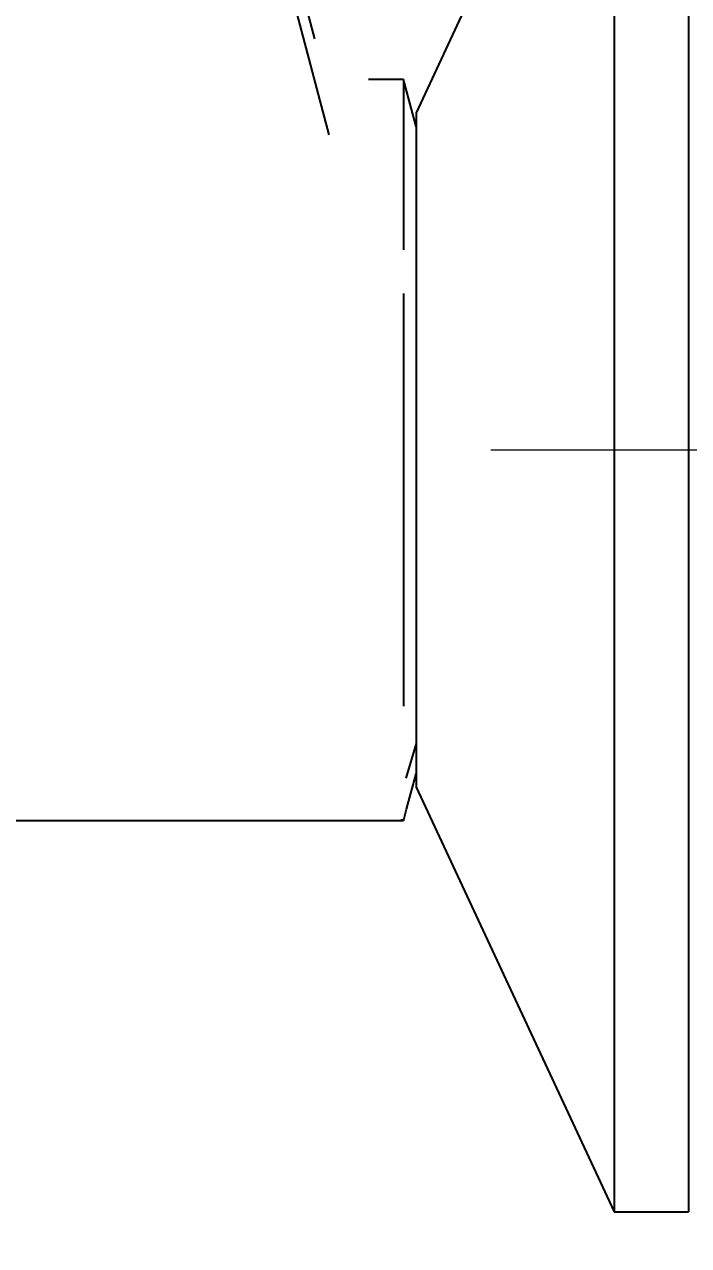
# Model space of a CAD drawing. Extents: x 0 to 16296672895, y -37409619871 to 0.
# Drawn here: x 16296672615.26 to 16296672639.02, y -37409617946.65 to -37409617902.96 of the extents above; entities that cross this region are included whole.
import ezdxf

# ---------------------------------------------------------------- set-up
doc = ezdxf.new("R2010")
doc.units = 0
doc.header["$LTSCALE"] = 10
doc.header["$MEASUREMENT"] = 0
doc.header["$PDMODE"] = 3
doc.header["$PDSIZE"] = -10
doc.linetypes.add('CENTER2', pattern=[28.575, 19.05, -3.175, 3.175, -3.175])
doc.layers.get('0').update_dxf_attribs({"linetype": 'CONTINUOUS'})
doc.layers.get('DEFPOINTS').update_dxf_attribs({"linetype": 'CONTINUOUS'})
doc.layers.add('1', color=7, linetype='CONTINUOUS')
doc.layers.add('Cneter', color=1, linetype='CENTER2', lineweight=13)
doc.styles.add('Daelim Dimension', font='NanumGothic_1.ttf')
doc.dimstyles.new('DEFAULT', dxfattribs={"dimscale": 2, "dimtxt": 2, "dimasz": 2, "dimexe": 0, "dimexo": 2, "dimgap": 1, "dimtad": 1, "dimdec": 1, "dimzin": 9, "dimdsep": 46, "dimtxsty": 'Daelim Dimension', "dimcen": 0.5, "dimclrd": 252, "dimclre": 252, "dimclrt": 3, "dimadec": 1, "dimazin": 0, "dimtfac": 1, "dimtdec": 1, "dimtix": 1, "dimtmove": 0, "dimatfit": 3, "dimfxl": 1, "dimtolj": 1, "dimtzin": 1, "dimlwd": 9, "dimlwe": 9, "dimarcsym": 0})

# ---------------------------------------------------------------- blocks, each defined once
blk = doc.blocks.new('*D56')
at = {"color": 5, "lineweight": 9, "ltscale": 0.5, "transparency": 16777216}
for p, q in [((16296672505.54988, -37409617908.62966), (16296672505.54988, -37409617957.39954)), ((16296672639.02091, -37409617949.43927), (16296672639.02091, -37409617957.39954)), ((16296672509.54988, -37409617957.39954), (16296672635.02091, -37409617957.39954))]:
    blk.add_line(p, q, dxfattribs=at)
at = {"color": 5, "ltscale": 0.5, "transparency": 16777216}
for points in [[(16296672509.54988, -37409617956.73288), (16296672509.54988, -37409617958.06621), (16296672505.54988, -37409617957.39954)], [(16296672635.02091, -37409617956.73288), (16296672635.02091, -37409617958.06621), (16296672639.02091, -37409617957.39954)]]:
    blk.add_solid(points, dxfattribs=at)
at = {"layer": 'DEFPOINTS', "color": 0, "ltscale": 0.5, "transparency": 16777216}
for p in [(16296672505.54988, -37409617904.62966), (16296672639.02091, -37409617945.43927), (16296672639.02091, -37409617957.39954)]:
    blk.add_point(p, dxfattribs=at)
at = {"color": 7, "ltscale": 0.5, "transparency": 16777216, "insert": (16296672572.28539, -37409617949.69854), "char_height": 10, "attachment_point": 5, "style": 'Daelim Dimension'}
blk.add_mtext('\\A1;133.5', dxfattribs=at)
blk = doc.blocks.new('*D57')
at = {"color": 5, "lineweight": 9, "ltscale": 0.5, "transparency": 16777216}
for p, q in [((16296672447.026899, -37409617886.38913), (16296672447.026899, -37409617973.191483)), ((16296672639.02091, -37409617953.43927), (16296672639.02091, -37409617973.191483)), ((16296672451.026899, -37409617973.191483), (16296672635.02091, -37409617973.191483))]:
    blk.add_line(p, q, dxfattribs=at)
at = {"color": 5, "ltscale": 0.5, "transparency": 16777216}
for points in [[(16296672451.026899, -37409617972.524818), (16296672451.026899, -37409617973.858147), (16296672447.026899, -37409617973.191483)], [(16296672635.02091, -37409617972.524818), (16296672635.02091, -37409617973.858147), (16296672639.02091, -37409617973.191483)]]:
    blk.add_solid(points, dxfattribs=at)
at = {"layer": 'DEFPOINTS', "color": 0, "ltscale": 0.5, "transparency": 16777216}
for p in [(16296672447.026899, -37409617882.38913), (16296672639.02091, -37409617949.43927), (16296672639.02091, -37409617973.191483)]:
    blk.add_point(p, dxfattribs=at)
at = {"color": 7, "ltscale": 0.5, "transparency": 16777216, "insert": (16296672543.023899, -37409617965.747993), "char_height": 10, "attachment_point": 5, "style": 'Daelim Dimension'}
blk.add_mtext('\\A1;192', dxfattribs=at)
blk = doc.blocks.new('*D59')
at = {"color": 5, "lineweight": 9, "ltscale": 0.5, "transparency": 16777216}
for p, q in [((16296672681.99518, -37409617890.931053), (16296672681.99518, -37409617856.478973)), ((16296672643.02092, -37409617890.931053), (16296672681.99518, -37409617890.931053)), ((16296672681.99518, -37409617941.439293), (16296672681.99518, -37409617894.931053)), ((16296672643.02092, -37409617945.439293), (16296672681.99518, -37409617945.439293))]:
    blk.add_line(p, q, dxfattribs=at)
at = {"color": 5, "ltscale": 0.5, "transparency": 16777216}
for points in [[(16296672681.32852, -37409617894.931053), (16296672682.66185, -37409617894.931053), (16296672681.99518, -37409617890.931053)], [(16296672681.32852, -37409617941.439293), (16296672682.66185, -37409617941.439293), (16296672681.99518, -37409617945.439293)]]:
    blk.add_solid(points, dxfattribs=at)
at = {"layer": 'DEFPOINTS', "color": 0, "ltscale": 0.5, "transparency": 16777216}
for p in [(16296672639.02092, -37409617890.931053), (16296672681.99518, -37409617890.931053), (16296672639.02092, -37409617945.439293)]:
    blk.add_point(p, dxfattribs=at)
at = {"color": 7, "ltscale": 0.5, "transparency": 16777216, "insert": (16296672673.60747, -37409617871.705002), "char_height": 10, "attachment_point": 5, "rotation": 90, "style": 'Daelim Dimension'}
blk.add_mtext('\\A1;%%C55', dxfattribs=at)

msp = doc.modelspace()

# ---------------------------------------------------------------- linework, layer by layer
at = {"layer": '1', "color": 7, "linetype": 'Continuous'}
for p, q in [((16296672625.65045, -37409617903.479218), (16296672615.278641, -37409617864.325203)), ((16296672616.878559, -37409617871.892227), (16296672626.15517, -37409617906.911827)), ((16296672636.361691, -37409617890.93103), (16296672629.27091, -37409617906.125557)), ((16296672636.361691, -37409617890.93103), (16296672636.361691, -37409617915.809799)), ((16296672639.02091, -37409617890.93103), (16296672639.02091, -37409617915.809799)), ((16296672628.82328, -37409617904.93515), (16296672627.569151, -37409617904.93515)), ((16296672629.270901, -37409617906.605698), (16296672628.82328, -37409617904.93515)), ((16296672628.82328, -37409617904.93515), (16296672628.82328, -37409617911.022797)), ((16296672629.27091, -37409617906.125557), (16296672629.27091, -37409617917.134087)), ((16296672628.82328, -37409617912.585457), (16296672628.82328, -37409617927.343681)), ((16296672636.361691, -37409617915.809799), (16296672636.361691, -37409617945.43927)), ((16296672639.02091, -37409617915.809799), (16296672639.02091, -37409617945.43927)), ((16296672629.27091, -37409617917.134087), (16296672629.27091, -37409617930.244743)), ((16296672629.27091, -37409617928.679672), (16296672628.903919, -37409617929.920967)), ((16296672628.93224, -37409617931.028511), (16296672629.27091, -37409617929.764572)), ((16296672629.27091, -37409617930.244743), (16296672636.361691, -37409617945.43927)), ((16296672628.828489, -37409617931.415703), (16296672628.93224, -37409617931.028503)), ((16296672605.42091, -37409617931.43515), (16296672628.82328, -37409617931.43515)), ((16296672628.82328, -37409617931.430893), (16296672628.7243, -37409617931.430893)), ((16296672628.82328, -37409617931.43515), (16296672628.82848, -37409617931.415733)), ((16296672628.82328, -37409617931.430893), (16296672628.82328, -37409617931.43515)), ((16296672636.361691, -37409617945.43927), (16296672639.02091, -37409617945.43927))]:
    msp.add_line(p, q, dxfattribs=at)
for points in [[(16296672627.58869, -37409617904.936684, 0), (16296672626.85067, -37409617904.800262, 0), (16296672626.21232, -37409617904.39959, 0), (16296672625.844219, -37409617903.937897, 0), (16296672625.62681, -37409617903.387657, 0)], [(16296672626.155161, -37409617906.911842, 0), (16296672625.893921, -37409617905.355133, 0), (16296672625.738701, -37409617904.230301, 0), (16296672625.66844, -37409617903.638222, 0), (16296672625.65163, -37409617903.502449, 0), (16296672625.64286, -37409617903.450638, 0)], [(16296672628.82328, -37409617911.02282, 0), (16296672628.325541, -37409617909.097954, 0), (16296672627.970751, -37409617907.468193, 0), (16296672627.74675, -37409617906.20237, 0), (16296672627.627609, -37409617905.354752, 0), (16296672627.58028, -37409617904.961609, 0), (16296672627.57571, -37409617904.936813, 0), (16296672627.57515, -37409617904.93557, 0), (16296672627.57485, -37409617904.935226, 0), (16296672627.574631, -37409617904.93515, 0)], [(16296672626.15517, -37409617906.911827, 0), (16296672626.69034, -37409617908.410263, 0), (16296672627.423269, -37409617909.837448, 0), (16296672628.818451, -37409617911.958977, 0)], [(16296672639.603861, -37409617908.244209, 0), (16296672639.261761, -37409617907.588051, 0), (16296672638.993, -37409617907.07251, 0)], [(16296672628.818451, -37409617911.958977, 0), (16296672628.82243, -37409617911.431396, 0), (16296672628.82329, -37409617911.02282, 0)], [(16296672628.818451, -37409617911.958977, 0), (16296672628.82235, -37409617912.309769, 0), (16296672628.82328, -37409617912.585457, 0)], [(16296672628.72196, -37409617931.430893, 0), (16296672628.727699, -37409617931.23455, 0), (16296672628.734699, -37409617930.87912, 0), (16296672628.75037, -37409617930.038887, 0), (16296672628.776501, -37409617928.856018, 0), (16296672628.82324, -37409617927.343681, 0)], [(16296672628.82332, -37409617927.343567, 0), (16296672628.87952, -37409617928.940063, 0), (16296672628.90386, -37409617929.921204, 0)], [(16296672639.02091, -37409617928.779999, 0), (16296672639.161369, -37409617929.049156, 0), (16296672639.27173, -37409617929.260643, 0)], [(16296672628.903919, -37409617929.920967, 0), (16296672628.926161, -37409617930.973, 0), (16296672628.92782, -37409617931.039757, 0), (16296672628.92804, -37409617931.04377, 0), (16296672628.92808, -37409617931.043983, 0), (16296672628.928089, -37409617931.043983, 0), (16296672628.928089, -37409617931.043983, 0), (16296672628.928101, -37409617931.043968, 0)], [(16296672628.72649, -37409617931.425613, 0), (16296672628.93284, -37409617931.029404, 0)], [(16296672628.849319, -37409617931.189949, 0), (16296672628.83975, -37409617931.327652, 0), (16296672628.83197, -37409617931.39621, 0)], [(16296672628.72875, -37409617931.42128, 0), (16296672628.724939, -37409617931.427597, 0), (16296672628.72196, -37409617931.430893, 0)], [(16296672628.82719, -37409617931.420563, 0), (16296672628.825001, -37409617931.427383, 0), (16296672628.82328, -37409617931.430893, 0)]]:
    msp.add_polyline3d(points, dxfattribs=at)
at = {"layer": 'Cneter', "lineweight": 5, "ltscale": 0.5}
msp.add_line((16296672661.901649, -37409617918.18515), (16296672631.941, -37409617918.18515), dxfattribs=at)

# ---------------------------------------------------------------- dimensions: what is measured, and where the dimension line sits
at = {"color": 5, "ltscale": 0.5}
dim = msp.add_linear_dim(base=(16296672681.99518, -37409617890.931053), p1=(16296672639.02091, -37409617945.43927), p2=(16296672639.02091, -37409617890.93103), angle=90, text='%%C55', dimstyle='DEFAULT', override={"dimtxt": 5, "dimclrd": 5, "dimclre": 5, "dimclrt": 7}, dxfattribs=at)
dim.commit()
dim.dimension.update_dxf_attribs({"geometry": '*D59', "text_midpoint": (16296672681.995171, -37409617871.705002), "dimtype": 160})
for base, p1, p2, picture, middle in [((16296672639.02091, -37409617973.191483), (16296672447.026899, -37409617882.38913), (16296672639.02091, -37409617949.43927), '*D57', (16296672543.023899, -37409617965.747993)), ((16296672639.02091, -37409617957.399544), (16296672505.549879, -37409617904.629662), (16296672639.02091, -37409617945.43927), '*D56', (16296672572.285391, -37409617949.69854))]:
    dim = msp.add_linear_dim(base=base, p1=p1, p2=p2, dimstyle='DEFAULT', override={"dimtxt": 5, "dimclrd": 5, "dimclre": 5, "dimclrt": 7}, dxfattribs=at)
    dim.commit()
    dim.dimension.update_dxf_attribs({"geometry": picture, "text_midpoint": middle})

doc.saveas('drawing.dxf')
